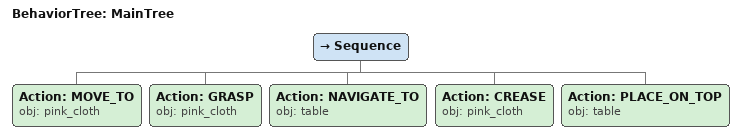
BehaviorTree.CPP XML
<root main_tree_to_execute="MainTree">
  <BehaviorTree ID="MainTree">
    <Sequence>
      <!-- Move to pink_cloth -->
      <Action ID="MOVE_TO" obj="pink_cloth" />
      <!-- Grasp pink_cloth -->
      <Action ID="GRASP" obj="pink_cloth" />
      <!-- Navigate to table -->
      <Action ID="NAVIGATE_TO" obj="table" />
      <!-- Crease pink_cloth -->
      <Action ID="CREASE" obj="pink_cloth" />
      <!-- Place on table -->
      <Action ID="PLACE_ON_TOP" obj="table" />
    </Sequence>
  </BehaviorTree>
</root>
